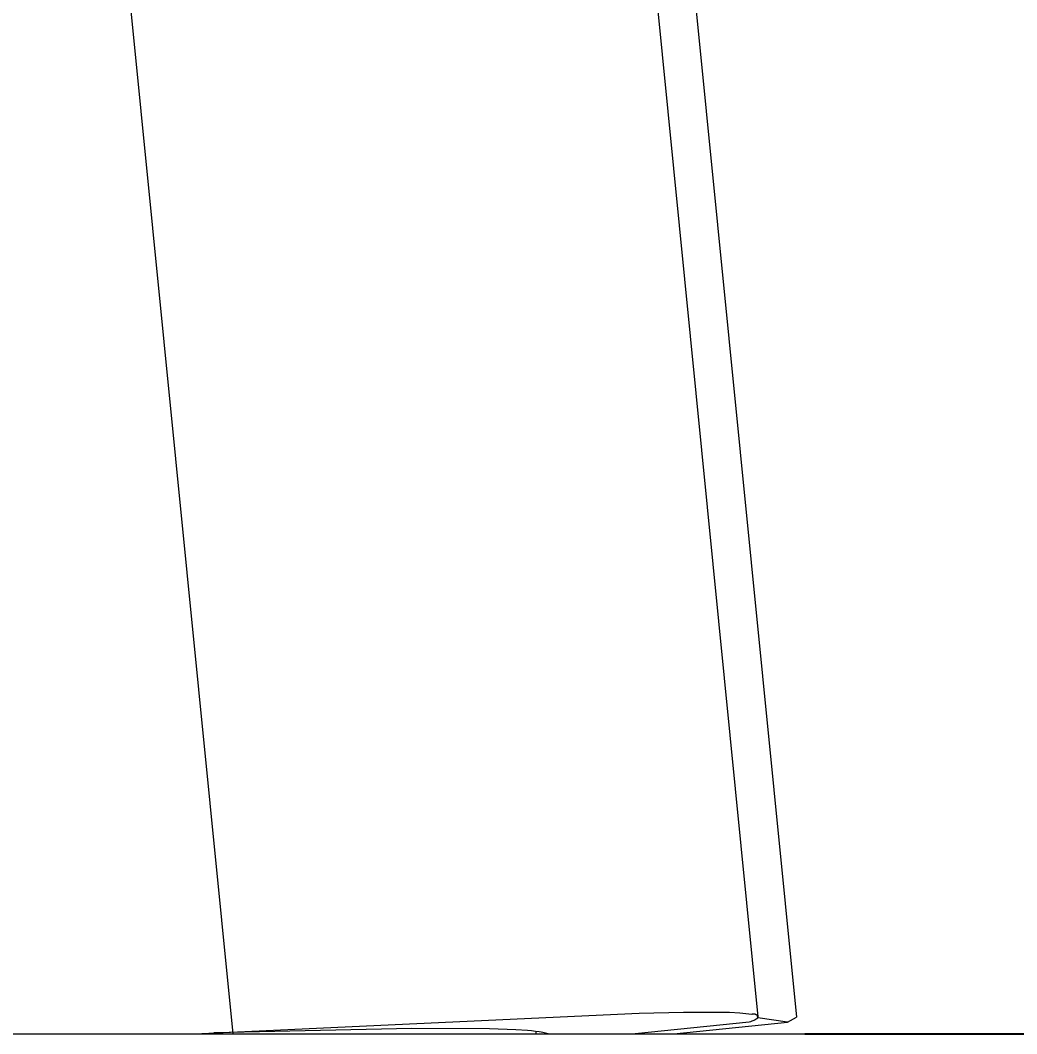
# Model space of a CAD drawing. Header units: millimetres. Extents: x -279 to 4999, y 61 to 3536.
# Drawn here: x 4488.52 to 4527.35, y 2822.36 to 2861.85 of the extents above; entities that cross this region are included whole.
import ezdxf

# ---------------------------------------------------------------- set-up
doc = ezdxf.new("R2010")
doc.units = ezdxf.units.MM
doc.layers.add('ZANO_R', color=7, linetype='Continuous', lineweight=0)
doc.layers.add('ZANO_W', color=1, linetype='Continuous', lineweight=0)
doc.styles.add('Arial', font='arial.ttf')
doc.styles.get("Standard").update_dxf_attribs({"font": 'ARIALUNI.TTF'})
doc.dimstyles.new('pl i ang', dxfattribs={"dimtxt": 50, "dimasz": 50, "dimexe": 1.25, "dimexo": 0.625, "dimgap": 10, "dimtad": 1, "dimtoh": 1, "dimtxsty": 'Standard', "dimcen": 2.5, "dimclrd": 1, "dimclre": 1, "dimclrt": 1, "dimadec": 0, "dimazin": 0, "dimtfac": 1, "dimtmove": 0, "dimatfit": 3, "dimfxl": 1, "dimarcsym": 1})

# ---------------------------------------------------------------- blocks, each defined once
blk = doc.blocks.new('*D419')
at = {"layer": 'ZANO_W', "color": 1, "lineweight": -2}
for p, q in [((4484.423, 3272.362), (4602.576, 3272.362)), ((4592.576, 3232.362), (4592.576, 2862.362)), ((4519.092, 2822.362), (4602.576, 2822.362))]:
    blk.add_line(p, q, dxfattribs=at)
at = {"layer": 'ZANO_W', "color": 1}
for points in [[(4599.243, 3232.362), (4585.91, 3232.362), (4592.576, 3272.362)], [(4585.91, 2862.362), (4599.243, 2862.362), (4592.576, 2822.362)]]:
    blk.add_solid(points, dxfattribs=at)
at = {"layer": 'ZANO_W', "color": 1, "insert": (4562.153, 3047.362), "char_height": 40, "attachment_point": 5, "rotation": 90, "style": 'Arial'}
blk.add_mtext('450', dxfattribs=at)
blk = doc.blocks.new('*D420')
at = {"layer": 'ZANO_W', "color": 1, "lineweight": -2}
blk.add_arc((3828.638, 2822.362), 150.809, 99.55169, 164.75824, dxfattribs=at)
at = {"layer": 'ZANO_W', "color": 1}
for points in [[(3803.838, 2964.418), (3803.389, 2977.744), (3843.59, 2972.429)], [(3676.526, 2862.893), (3689.741, 2861.125), (3677.829, 2822.362)]]:
    blk.add_solid(points, dxfattribs=at)
at = {"layer": 'ZANO_W', "color": 1, "insert": (3706.832, 2956.908), "char_height": 40, "attachment_point": 5, "rotation": 42.155, "style": 'Arial'}
blk.add_mtext('96%%d', dxfattribs=at)

msp = doc.modelspace()

# ---------------------------------------------------------------- linework, layer by layer
at = {"layer": 'ZANO_R'}
for p, q in [((4473.445, 3262.782), (4517.262, 2823.021)), ((4474.939, 3262.843), (4518.763, 2823.014)), ((4454.355, 3248.362), (4496.801, 2822.362)), ((4495.301, 2822.362), (4512.631, 2823.169)), ((4512.631, 2823.169), (4514.357, 2823.206)), ((4514.357, 2823.206), (4515.657, 2823.208)), ((4515.657, 2823.208), (4516.149, 2823.197)), ((4516.149, 2823.197), (4516.553, 2823.176)), ((4516.553, 2823.176), (4517.026, 2823.123)), ((4517.021, 2822.848), (4516.972, 2822.83)), ((4517.065, 2822.866), (4517.021, 2822.848)), ((4517.026, 2823.123), (4517.03, 2823.125)), ((4517.03, 2823.125), (4517.035, 2823.128)), ((4517.035, 2823.128), (4517.039, 2823.13)), ((4517.039, 2823.13), (4517.044, 2823.132)), ((4517.044, 2823.132), (4517.049, 2823.134)), ((4517.049, 2823.134), (4517.054, 2823.135)), ((4517.054, 2823.135), (4517.058, 2823.137)), ((4517.058, 2823.137), (4517.063, 2823.138)), ((4517.063, 2823.138), (4517.068, 2823.139)), ((4517.105, 2822.883), (4517.065, 2822.866)), ((4517.068, 2823.139), (4517.073, 2823.14)), ((4517.073, 2823.14), (4517.078, 2823.141)), ((4517.078, 2823.141), (4517.083, 2823.142)), ((4517.083, 2823.142), (4517.088, 2823.142)), ((4517.088, 2823.142), (4517.093, 2823.142)), ((4517.093, 2823.142), (4517.098, 2823.143)), ((4517.098, 2823.143), (4517.103, 2823.142)), ((4517.103, 2823.142), (4517.108, 2823.142)), ((4517.123, 2822.892), (4517.105, 2822.883)), ((4517.108, 2823.142), (4517.114, 2823.142)), ((4517.114, 2823.142), (4517.119, 2823.141)), ((4517.119, 2823.141), (4517.124, 2823.14)), ((4517.14, 2822.9), (4517.123, 2822.892)), ((4517.124, 2823.14), (4517.129, 2823.14)), ((4517.129, 2823.14), (4517.133, 2823.138)), ((4517.133, 2823.138), (4517.138, 2823.137)), ((4517.138, 2823.137), (4517.143, 2823.136)), ((4517.156, 2822.908), (4517.14, 2822.9)), ((4517.143, 2823.136), (4517.148, 2823.134)), ((4517.148, 2823.134), (4517.153, 2823.132)), ((4517.153, 2823.132), (4517.157, 2823.13)), ((4517.171, 2822.916), (4517.156, 2822.908)), ((4517.157, 2823.13), (4517.162, 2823.128)), ((4517.162, 2823.128), (4517.167, 2823.126)), ((4517.167, 2823.126), (4517.171, 2823.124)), ((4517.171, 2823.124), (4517.175, 2823.121)), ((4517.185, 2822.924), (4517.171, 2822.916)), ((4517.175, 2823.121), (4517.18, 2823.118)), ((4517.18, 2823.118), (4517.184, 2823.116)), ((4517.184, 2823.116), (4517.188, 2823.113)), ((4517.197, 2822.932), (4517.185, 2822.924)), ((4517.188, 2823.113), (4517.192, 2823.109)), ((4517.192, 2823.109), (4517.196, 2823.106)), ((4517.196, 2823.106), (4517.2, 2823.103)), ((4517.203, 2822.936), (4517.197, 2822.932)), ((4517.2, 2823.103), (4517.203, 2823.099)), ((4517.203, 2823.099), (4517.207, 2823.096)), ((4517.209, 2822.94), (4517.203, 2822.936)), ((4517.207, 2823.096), (4517.21, 2823.092)), ((4517.214, 2822.944), (4517.209, 2822.94)), ((4517.21, 2823.092), (4517.213, 2823.088)), ((4517.213, 2823.088), (4517.216, 2823.084)), ((4517.219, 2822.948), (4517.214, 2822.944)), ((4517.216, 2823.084), (4517.219, 2823.08)), ((4517.219, 2823.08), (4517.222, 2823.076)), ((4517.224, 2822.952), (4517.219, 2822.948)), ((4517.222, 2823.076), (4517.225, 2823.071)), ((4517.228, 2822.955), (4517.224, 2822.952)), ((4517.225, 2823.071), (4517.227, 2823.067)), ((4517.227, 2823.067), (4517.23, 2823.063)), ((4517.232, 2822.959), (4517.228, 2822.955)), ((4517.23, 2823.063), (4517.232, 2823.058)), ((4517.231, 2823.056), (4517.233, 2823.054)), ((4517.232, 2823.058), (4517.234, 2823.053)), ((4517.236, 2822.963), (4517.232, 2822.959)), ((4517.233, 2823.054), (4517.235, 2823.053)), ((4517.234, 2823.053), (4517.236, 2823.049)), ((4517.235, 2823.053), (4517.237, 2823.051)), ((4517.236, 2823.049), (4517.238, 2823.044)), ((4517.238, 2822.965), (4517.236, 2822.963)), ((4517.237, 2823.051), (4517.239, 2823.05)), ((4517.238, 2823.044), (4517.239, 2823.039)), ((4517.24, 2822.967), (4517.238, 2822.965)), ((4517.239, 2823.05), (4517.241, 2823.048)), ((4517.239, 2823.039), (4517.241, 2823.034)), ((4517.242, 2822.968), (4517.24, 2822.967)), ((4517.241, 2823.048), (4517.242, 2823.047)), ((4517.241, 2823.034), (4517.242, 2823.029)), ((4517.242, 2823.047), (4517.244, 2823.045)), ((4517.242, 2823.029), (4517.243, 2823.024)), ((4517.243, 2822.97), (4517.242, 2822.968)), ((4517.243, 2823.024), (4517.244, 2823.019)), ((4517.244, 2822.974), (4517.243, 2822.969)), ((4517.245, 2822.972), (4517.243, 2822.97)), ((4517.244, 2823.045), (4517.246, 2823.044)), ((4517.244, 2823.019), (4517.245, 2823.014)), ((4517.245, 2822.979), (4517.244, 2822.974)), ((4517.245, 2823.014), (4517.245, 2823.009)), ((4517.245, 2823.009), (4517.246, 2823.004)), ((4517.246, 2822.989), (4517.245, 2822.984)), ((4517.245, 2822.984), (4517.245, 2822.979)), ((4517.246, 2822.974), (4517.245, 2822.972)), ((4517.246, 2823.044), (4517.247, 2823.042)), ((4517.246, 2823.004), (4517.246, 2822.999)), ((4517.246, 2822.999), (4517.246, 2822.994)), ((4517.246, 2822.994), (4517.246, 2822.989)), ((4517.248, 2822.976), (4517.246, 2822.974)), ((4517.247, 2823.042), (4517.248, 2823.041)), ((4517.248, 2823.041), (4517.25, 2823.039)), ((4517.249, 2822.977), (4517.248, 2822.976)), ((4517.25, 2822.979), (4517.249, 2822.977)), ((4517.25, 2823.039), (4517.251, 2823.038)), ((4517.252, 2822.981), (4517.25, 2822.979)), ((4517.251, 2823.038), (4517.252, 2823.036)), ((4517.252, 2823.036), (4517.253, 2823.034)), ((4517.253, 2822.983), (4517.252, 2822.981)), ((4517.253, 2823.034), (4517.254, 2823.033)), ((4517.254, 2822.985), (4517.253, 2822.983)), ((4517.254, 2823.033), (4517.255, 2823.031)), ((4517.255, 2822.986), (4517.254, 2822.985)), ((4518.419, 2822.811), (4517.254, 2822.983)), ((4517.255, 2823.031), (4517.256, 2823.031)), ((4517.256, 2822.988), (4517.255, 2822.986)), ((4517.256, 2823.031), (4517.256, 2823.03)), ((4517.256, 2823.03), (4517.257, 2823.029)), ((4517.257, 2822.99), (4517.256, 2822.988)), ((4517.257, 2823.029), (4517.257, 2823.028)), ((4517.257, 2823.028), (4517.257, 2823.027)), ((4517.257, 2823.027), (4517.258, 2823.027)), ((4517.258, 2822.993), (4517.257, 2822.992)), ((4517.257, 2822.992), (4517.257, 2822.99)), ((4517.258, 2823.027), (4517.258, 2823.026)), ((4517.258, 2823.026), (4517.258, 2823.025)), ((4517.258, 2823.025), (4517.259, 2823.024)), ((4517.259, 2822.995), (4517.258, 2822.993)), ((4517.259, 2823.024), (4517.259, 2823.023)), ((4517.259, 2823.023), (4517.259, 2823.023)), ((4517.259, 2823.023), (4517.26, 2823.022)), ((4517.26, 2822.998), (4517.259, 2822.997)), ((4517.259, 2822.997), (4517.259, 2822.996)), ((4517.259, 2822.996), (4517.259, 2822.995)), ((4517.26, 2823.022), (4517.26, 2823.021)), ((4517.26, 2823.021), (4517.26, 2823.02)), ((4517.26, 2823.02), (4517.26, 2823.019)), ((4517.26, 2823.019), (4517.261, 2823.019)), ((4517.261, 2823.001), (4517.26, 2823)), ((4517.26, 2823), (4517.26, 2822.999)), ((4517.26, 2822.999), (4517.26, 2822.999)), ((4517.26, 2822.999), (4517.26, 2822.998)), ((4517.261, 2823.019), (4517.261, 2823.018)), ((4517.261, 2823.018), (4517.261, 2823.017)), ((4517.261, 2823.017), (4517.261, 2823.016)), ((4517.261, 2823.016), (4517.261, 2823.015)), ((4517.261, 2823.015), (4517.261, 2823.014)), ((4517.261, 2823.014), (4517.261, 2823.014)), ((4517.261, 2823.014), (4517.261, 2823.013)), ((4517.261, 2823.013), (4517.261, 2823.012)), ((4517.261, 2823.012), (4517.261, 2823.011)), ((4517.261, 2823.011), (4517.261, 2823.01)), ((4517.261, 2823.01), (4517.261, 2823.009)), ((4517.261, 2823.009), (4517.261, 2823.009)), ((4517.261, 2823.009), (4517.261, 2823.008)), ((4517.261, 2823.008), (4517.261, 2823.007)), ((4517.261, 2823.007), (4517.261, 2823.006)), ((4517.261, 2823.006), (4517.261, 2823.005)), ((4517.261, 2823.005), (4517.261, 2823.004)), ((4517.261, 2823.004), (4517.261, 2823.004)), ((4517.261, 2823.004), (4517.261, 2823.003)), ((4517.261, 2823.003), (4517.261, 2823.002)), ((4517.261, 2823.002), (4517.261, 2823.001)), ((4518.419, 2822.811), (4518.763, 2823.014)), ((4503.779, 2822.567), (4496.064, 2822.401)), ((4506.799, 2822.557), (4503.779, 2822.567)), ((4507.829, 2822.518), (4506.799, 2822.557)), ((4508.277, 2822.487), (4507.829, 2822.518)), ((4508.437, 2822.472), (4508.277, 2822.487)), ((4508.597, 2822.454), (4508.437, 2822.472)), ((4508.741, 2822.435), (4508.597, 2822.454)), ((4508.602, 2822.453), (4508.602, 2822.362)), ((4516.919, 2822.811), (4512.479, 2822.362)), ((4513.979, 2822.362), (4518.419, 2822.811)), ((4516.972, 2822.83), (4516.919, 2822.811)), ((3774.483, 2822.362), (4574.483, 2822.362)), ((4508.812, 2822.424), (4508.741, 2822.435)), ((4508.883, 2822.411), (4508.812, 2822.424)), ((4508.936, 2822.401), (4508.883, 2822.411)), ((4508.988, 2822.389), (4508.936, 2822.401)), ((4509.04, 2822.377), (4508.988, 2822.389)), ((4509.092, 2822.362), (4509.04, 2822.377))]:
    msp.add_line(p, q, dxfattribs=at)
msp.add_lwpolyline([(-183.016, 2822.362), (4693.278, 2822.362)], dxfattribs=at)

# ---------------------------------------------------------------- dimensions: what is measured, and where the dimension line sits
at = {"layer": 'ZANO_W'}
dim = msp.add_linear_dim(base=(4592.576, 2822.362), p1=(4474.423, 3272.362), p2=(4509.092, 2822.362), angle=90, dimstyle='pl i ang', override={"dimtxt": 40, "dimasz": 40, "dimexe": 10, "dimexo": 10, "dimtoh": 0, "dimdec": 0, "dimtxsty": 'Arial', "dimtdec": 0, "dimtmove": 1}, dxfattribs=at)
dim.commit()
dim.dimension.update_dxf_attribs({"geometry": '*D419', "text_midpoint": (4562.153, 3047.362)})
dim = msp.add_angular_dim_2l(base=(3762.039, 2957.67), line1=((-183.016, 2822.362), (4693.278, 2822.362)), line2=((3828.704, 2823.021), (3872.521, 3262.782)), dimstyle='pl i ang', override={"dimtxt": 40, "dimasz": 40, "dimexe": 10, "dimexo": 10, "dimtoh": 0, "dimdec": 0, "dimtxsty": 'Arial', "dimtdec": 0, "dimtmove": 1}, dxfattribs=at)
dim.commit()
dim.dimension.update_dxf_attribs({"geometry": '*D420', "text_midpoint": (3706.832, 2956.908)})

doc.saveas('drawing.dxf')
